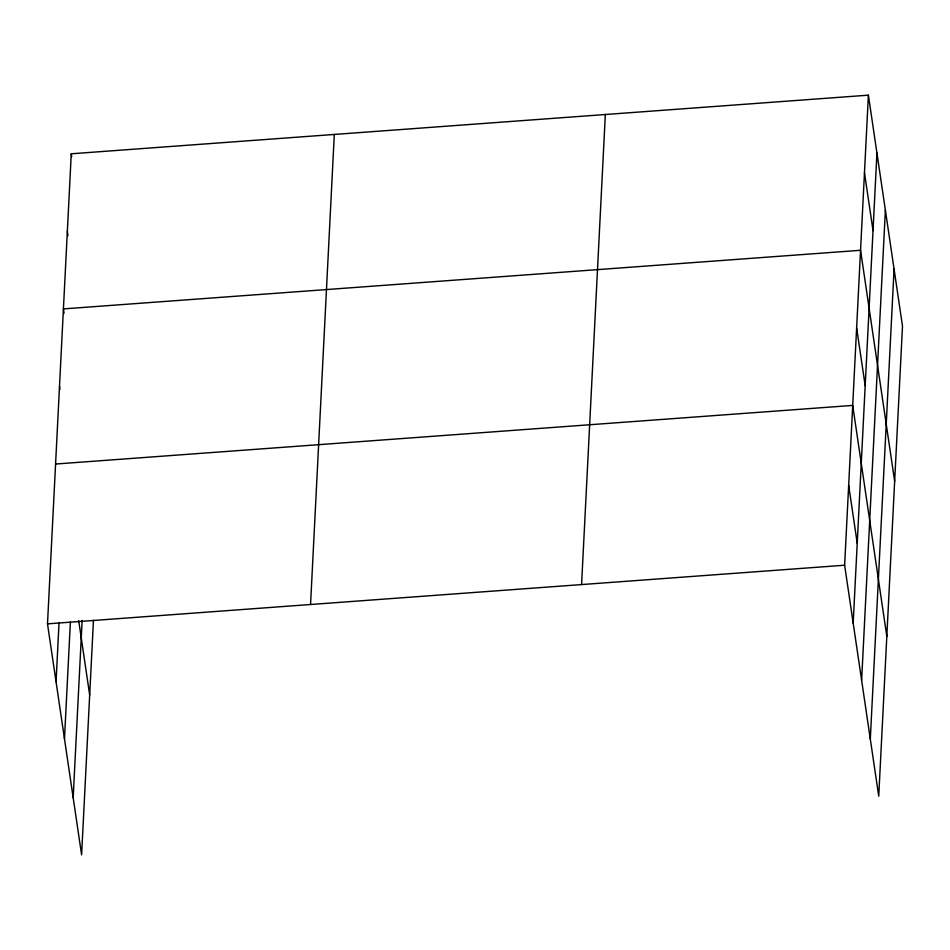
<?xml version="1.0" encoding="UTF-8"?>
<svg xmlns="http://www.w3.org/2000/svg" width="950" height="950" viewBox="0 0 950 950"><rect width="100%" height="100%" fill="white"/><g stroke="black" fill="none" stroke-linecap="round" stroke-linejoin="round"><path stroke-width="1.43" d="M93.456 620.374L81.605 854.834L47.5 623.853L71.262 153.793L868.395 95.166L902.5 326.147L878.738 796.207L844.633 565.226L868.395 95.166M56.05 681.768L59.042 622.571M64.481 738.874L70.395 621.965M73.174 797.715L82.139 620.338M310.555 604.509L334.305 134.449M581.578 584.571L605.34 114.511M853.183 623.141L876.945 153.081M861.626 680.259L885.376 210.199M870.307 739.1L894.069 269.04M55.575 464.027L852.708 405.412L886.825 636.393M47.5 623.853L844.633 565.226M864.476 172.734L873.026 230.648M894.663 481.27L860.557 250.289L63.413 308.904L64.054 313.251M856.627 327.845L865.189 385.759M848.671 485.319L857.221 543.234M71.262 153.793L71.689 156.691M67.331 231.349L67.972 235.695M59.494 386.472L59.921 389.369M78.707 620.671L89.68 695.008"/></g></svg>
